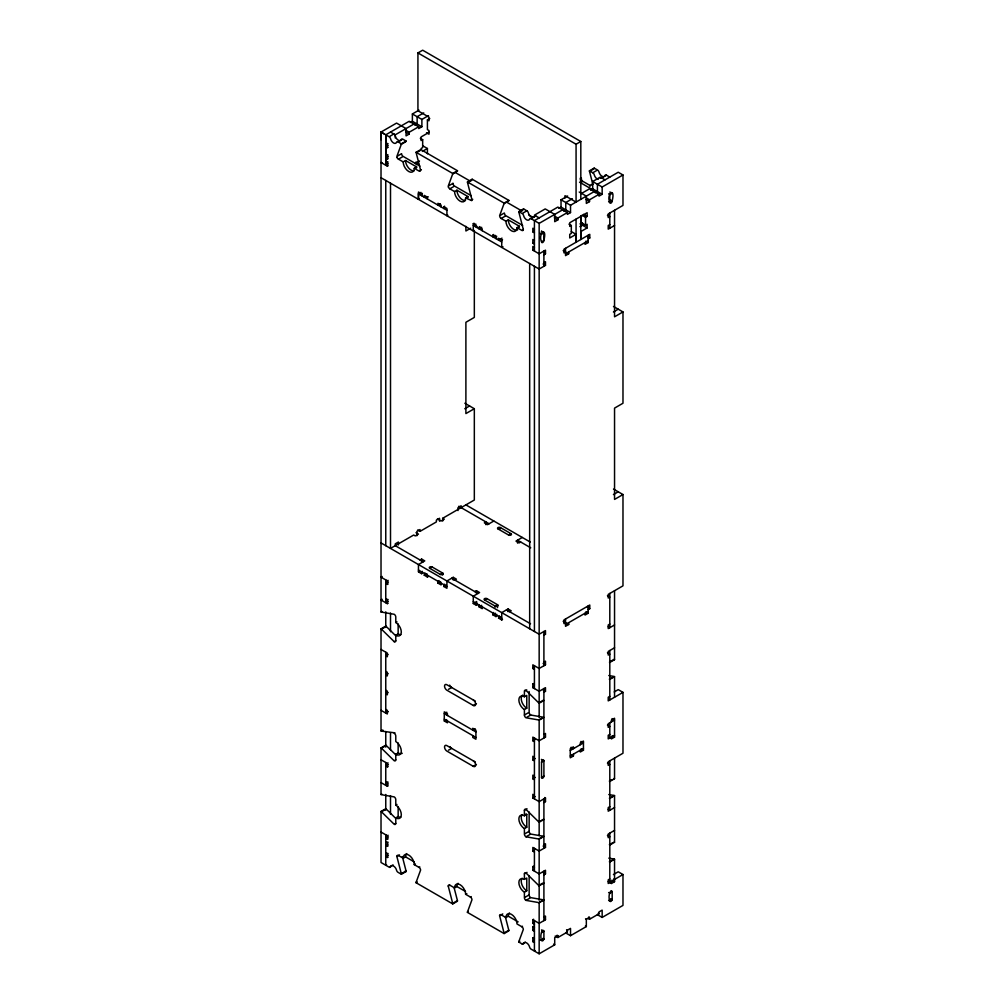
<?xml version="1.0" encoding="UTF-8"?>
<svg xmlns="http://www.w3.org/2000/svg" width="1004" height="1004" viewBox="0 0 1004 1004"><rect width="100%" height="100%" fill="white"/><g stroke="black" fill="none" stroke-linecap="round" stroke-linejoin="round"><path stroke-width="1.5" d="M395.764 635.821L386.214 626.446A2.234 1.293 60 0 0 385.762 626.119L381.018 628.855A2.234 1.293 60 0 1 381.47 629.194L394.195 641.681A2.234 1.293 60 0 0 395.777 640.765L395.777 635.294A7.831 4.518 60 0 0 401.311 632.093A7.831 4.518 60 0 0 395.777 622.505L395.777 617.033A2.234 1.293 60 0 0 394.195 614.285L381.47 612.089A2.234 1.293 60 0 1 381.018 611.9L381.018 132.064L396.567 123.09L406.055 128.575L406.055 135.879L409.218 134.047L409.218 132.227L418.718 126.742L418.718 128.575L421.881 126.742L421.881 119.438L412.38 113.967L412.38 121.271L421.881 126.742M388.297 163.777L385.762 165.246L385.762 134.812L409.218 121.271L418.718 126.742M541.382 231.347L543.904 232.802L543.904 240.42A1.682 0.966 -60 0 1 542.725 242.466A1.682 0.966 -60 0 1 541.532 241.788C537.617 233.631 547.531 225.423 543.904 240.42L541.532 241.788M576.07 219.11L576.058 242.24L576.058 234.334L571.314 231.585M580.814 216.375L580.801 239.504L580.801 231.585L587.139 227.933L587.139 224.281L585.545 225.197L580.801 222.461L580.801 215.86M608.612 201.691L609.804 202.369C605.876 194.224 615.791 186.016 612.176 201.001A1.682 0.966 -60 0 1 610.984 203.059A1.682 0.966 -60 0 1 609.804 202.369L609.804 194.763L612.176 193.395L609.804 192.028M607.433 595.736L609.804 597.104L608.223 598.02L608.223 594.368L622.982 585.847L622.982 494.545L614.548 499.415L614.548 408.113L622.982 403.244L622.982 311.93L614.548 316.812L614.548 210.288M543.904 939.116C541.294 944.952 539.939 935.276 541.532 932.653A1.682 0.966 -60 0 1 542.725 930.595A1.682 0.966 -60 0 1 543.904 931.273L543.904 939.116L542.725 938.426M612.176 899.697C609.516 905.558 608.098 895.882 609.804 893.234A1.682 0.966 -60 0 1 610.984 891.175A1.682 0.966 -60 0 1 612.176 891.866L612.176 899.697L610.984 899.019M400.86 140.221A4.468 2.585 60 0 0 401.299 139.518A2.234 1.293 60 0 1 402.792 139.154L406.131 141.087L401.387 143.823A2.221 1.28 60 0 1 401.311 144.312L396.869 156.436A2.234 1.293 60 0 0 397.12 157.578M397.12 157.578L397.32 157.992A2.234 1.293 60 0 0 398.45 159.172L403.194 161.908A7.819 4.518 60 0 0 408.716 171.496A7.819 4.518 60 0 0 414.263 168.308L419.007 171.044A2.234 1.293 60 0 0 420.124 171.144L420.588 170.128L416.058 152.294L420.814 149.558L457.498 170.743L452.754 173.479A2.221 1.28 60 0 1 452.691 173.968L448.236 186.091A2.246 1.293 60 0 0 448.487 187.221M448.487 187.233L448.951 188.037A2.246 1.293 60 0 0 449.817 188.827L454.561 191.563A7.831 4.518 60 0 0 460.096 201.151A7.831 4.518 60 0 0 465.63 197.964L471.692 200.637A2.246 1.305 60 0 0 471.955 199.783L467.5 182.515A2.221 1.28 60 0 1 467.437 181.962L472.181 179.214L508.865 200.398L504.121 203.134A2.221 1.28 60 0 1 504.058 203.624L499.603 215.747L500.067 217.303A2.234 1.293 60 0 0 501.184 218.483L505.928 221.231A7.819 4.518 60 0 0 511.463 230.807A7.819 4.518 60 0 0 516.997 227.619L519.369 226.251L508.3 219.851L505.928 221.231M454.084 887.661L457.435 900.613A2.234 1.293 60 0 1 457.498 901.178L452.754 903.914L416.058 882.729A2.234 1.293 60 0 1 416.133 882.24L420.588 870.117A2.234 1.293 60 0 0 419.007 867.381L414.263 864.645A7.831 4.518 60 0 0 408.728 855.057A7.831 4.518 60 0 0 403.194 858.257L398.437 855.508A2.234 1.293 60 0 0 396.856 856.425L401.311 873.693A2.234 1.293 60 0 1 401.387 874.258L406.131 871.51A2.234 1.293 60 0 0 406.055 870.957L402.353 856.563M505.464 917.317L508.802 930.269A2.234 1.293 60 0 1 508.865 930.833L504.121 933.569L467.437 912.385A2.234 1.293 60 0 1 467.5 911.908L471.955 899.785A2.234 1.293 60 0 0 470.374 897.036L465.63 894.3A7.831 4.518 60 0 0 460.096 884.712A7.831 4.518 60 0 0 454.561 887.912L449.817 885.177L448.236 886.08L452.691 903.349A2.234 1.293 60 0 1 452.754 903.914M555.237 935.992L557.873 937.523L557.873 935.69L554.71 937.523L554.71 944.827L539.161 953.8L531.078 949.131A2.234 1.293 60 0 1 529.597 947.061A4.468 2.585 60 0 0 526.611 942.907A4.468 2.585 60 0 0 523.624 943.609A2.234 1.293 60 0 1 522.143 943.973L518.804 942.041A2.234 1.293 60 0 1 518.867 941.564L523.322 929.44A2.234 1.293 60 0 0 521.741 926.692L516.997 923.956A7.831 4.518 60 0 0 511.463 914.368A7.831 4.518 60 0 0 505.928 917.568L501.184 914.832A2.234 1.293 60 0 0 499.603 915.736L504.058 933.005A2.234 1.293 60 0 1 504.121 933.569M426.537 132.779L428.997 134.197L428.997 130.545L427.415 129.629L427.415 119.89L428.997 120.806L428.997 117.154L417.928 110.766L417.928 52.936L422.671 50.2L580.814 141.501L580.814 199.332M412.38 113.967L418.982 110.151M423.726 112.9L417.137 116.702L417.137 124.007L415.016 125.224M410.272 122.488L412.38 121.271M389.891 136.28L393.844 133.996A2.234 1.293 60 0 1 395.338 136.067A4.468 2.585 60 0 0 400.144 140.61M395.25 137.924L395.25 134.812L413.962 124.007M421.881 119.438L428.47 115.636M386.553 142.869L385.762 143.334L388.134 143.785M427.415 119.89L429.787 118.522M388.134 145.618L385.762 146.986L388.134 147.437M381.018 139.681L381.018 132.064L389.1 136.732A2.234 1.293 60 0 1 390.594 138.816A4.468 2.585 60 0 0 393.581 142.97A4.468 2.585 60 0 0 396.555 142.254A2.234 1.293 60 0 1 398.048 141.903L402.002 139.619M401.311 144.312L405.277 142.028M386.553 154.139L385.762 154.591L388.134 155.043M429.11 132.302L421.09 136.933L421.09 140.585L422.671 139.681L420.299 138.314M388.397 156.724L385.762 158.243L388.134 158.695M386.553 161.129L385.762 161.594L388.134 162.046M397.659 155.971L401.613 153.687A2.234 1.293 60 0 0 401.864 154.842L402.064 155.256A2.234 1.293 60 0 0 403.194 156.436L419.898 166.074M398.45 159.172L402.403 156.888M382.21 163.188L381.018 162.497L387.343 166.149L388.134 165.698M421.09 148.504L422.671 147.588L422.671 139.681M417.714 151.943L418.505 151.491M419.296 151.039L420.086 150.575M403.194 161.908L405.566 160.54L416.635 166.928A7.831 4.518 60 0 1 416.547 167.944M422.345 151.428L427.415 148.504L422.671 145.768M415.292 163.414L419.509 160.979M416.334 164.631L418.455 163.414L415.982 161.995M414.263 168.295L416.635 166.928M419.797 170.58L421.379 169.676M452.691 173.968L456.644 171.684M419.396 198.779L418.455 199.332L418.455 193.847L420.977 192.392M418.455 199.332L418.455 192.028L421.617 193.847L422.408 193.395M422.408 195.215L421.617 195.68L421.617 193.847M425.043 196.746L424.253 197.198L424.253 195.366L427.415 197.198L428.206 196.746M449.026 185.627L452.98 183.355M449.817 188.827L453.77 186.543M468.291 182.063L472.244 179.779A2.221 1.28 60 0 1 472.181 179.214M454.561 191.563L456.933 190.195L468.002 196.583A7.831 4.518 60 0 1 467.927 197.6M440.329 203.737L437.957 205.117L437.957 203.285L441.12 205.105L441.12 206.937M444.546 208.004L443.755 208.455L444.546 206.171M465.63 197.964L468.002 196.583M471.165 200.235L472.746 199.332M447.859 215.22L446.918 215.76L446.918 208.455L443.755 206.636M417.928 52.936L576.07 144.237L580.814 141.501M504.058 203.624L508.011 201.34M474.214 230.431L473.273 230.983L473.273 223.679L474.064 223.214M475.796 224.043L473.273 225.498L501.736 241.939M470.713 228.197L465.894 230.983L465.894 226.339M477.226 226.866L476.436 227.331L476.436 225.498L473.273 223.679M481.707 227.331L479.071 228.849L479.862 226.565M500.394 215.295L504.347 213.011L504.811 214.567A2.234 1.293 60 0 0 505.928 215.747L522.632 225.385M501.184 218.483L505.137 216.199M516.997 227.619L521.741 230.355A2.234 1.293 60 0 0 522.858 230.468L523.071 230.292A2.221 1.28 60 0 0 523.322 229.439L518.867 212.17A2.221 1.28 60 0 1 518.804 211.618L523.548 208.882L526.887 210.802A2.234 1.293 60 0 1 528.368 212.886A4.468 2.585 60 0 0 532.296 217.416M592.849 184.347L589.511 171.395A2.221 1.28 60 0 1 589.436 170.831L594.18 168.095L597.518 170.015A2.234 1.293 60 0 1 599.011 172.098A4.468 2.585 60 0 0 603.818 176.641M519.658 211.718L523.611 209.434A2.221 1.28 60 0 1 523.548 208.882M589.511 171.395L593.464 169.111M580.124 178.386L581.303 177.708A7.856 4.531 60 0 0 582.245 181.799M522.933 213.086L526.887 210.802M589.436 170.831L592.774 172.763L596.727 170.479M495.662 235.601A1.682 0.966 0 0 1 495.148 235.4L492.776 236.768L493.566 234.484M492.776 234.936L495.938 236.768L496.729 236.304M561.035 199.783L570.523 205.268L570.523 212.572L561.035 207.088L561.035 199.783L567.624 195.981M607.433 215.308L609.804 216.676L608.223 217.592L608.223 213.94L622.982 205.418L622.982 174.985L602.162 187.008L602.162 194.312L592.674 188.827L592.674 181.523L600.317 177.106L605.061 179.854M496.729 238.136L495.938 238.588L495.938 236.768M518.804 211.618L522.143 213.538A2.234 1.293 60 0 1 523.624 215.622A4.468 2.585 60 0 0 526.611 219.776A4.468 2.585 60 0 0 529.597 219.06A2.234 1.293 60 0 1 531.078 218.709L535.032 216.425M602.513 177.47L606.466 175.185L609.804 177.106M589.925 186.468A7.831 4.518 60 0 0 590.013 185.464L592.373 184.096A7.856 4.531 60 0 1 592.31 185.301M502 238.136L498.574 240.107L498.574 238.287L501.736 240.107L502.527 239.655M572.368 198.717L565.779 202.519L565.779 209.823L563.671 211.041M581.366 193.521L589.511 188.827L598.999 194.312L598.999 196.131L602.162 194.312M558.927 208.305L561.035 207.088M590.565 190.045L592.674 188.827M522.532 229.903L523.322 229.439M579.534 182.151L592.373 189.568L593.163 189.116M539.161 717.571L539.161 223.377L562.616 209.823M570.523 205.268L594.255 191.563M595.309 192.781L597.418 191.563L597.418 184.259L618.238 172.236L622.982 174.985M502.929 246.733L501.736 247.411L501.736 240.107M534.417 229.15L532.835 228.234L532.835 231.886L533.626 231.435M554.321 215.985L557.873 218.044L567.36 212.572L567.36 214.392L570.523 212.572M585.947 197.725L589.511 199.783L598.999 194.312M557.873 218.044L557.873 219.876L554.71 221.696L554.71 214.392L545.222 208.92L534.417 215.157L539.161 217.893M589.511 199.783L589.511 201.616L586.336 203.435L586.336 196.131L579.22 192.028M543.904 232.802L541.532 234.17L540.353 233.493M534.417 240.42L532.835 239.504L532.835 243.156L533.626 242.692M609.804 202.369L612.176 201.001L610.595 200.085M576.058 234.334L569.732 237.986L569.732 234.334L571.314 233.417L571.314 225.498L569.732 226.415L569.732 222.762L587.139 212.722L587.139 216.375L585.545 217.291L581.994 215.232M543.904 254.715L545.486 253.811L545.486 250.159L539.161 253.811L532.835 250.159L533.626 249.695M579.86 226.653L582.383 225.197L582.383 222.762M543.904 262.634L545.486 261.718L545.486 265.37L539.161 269.022L381.018 177.721M609.804 224.595L608.223 225.498L608.223 229.15L614.548 225.498M588.193 238.889L589.775 237.973L589.775 234.321L563.947 249.23L563.947 252.882L565.528 251.979L563.156 250.598M565.516 253.811L588.193 240.722M568.691 251.979L568.691 253.799L565.528 255.631L565.516 248.327M588.193 235.237L588.193 242.541L585.031 244.361L585.031 242.541M613.419 311.98L618.238 309.194M464.764 408.766L469.583 405.98M442.701 521.026L442.701 518.277L474.327 500.017L474.327 408.716L465.894 413.585L465.894 322.284L474.327 317.415L474.327 230.757M417.664 529.999L420.036 531.367L436.376 521.929L436.376 520.11L439.539 518.277L439.539 521.202M382.21 576.484L381.018 577.174L387.343 580.827L388.134 580.375M420.036 559.981L421.617 559.065L424.78 560.897L418.455 564.549L418.455 571.853L421.617 573.673L422.408 573.221M493.83 521.026L487.505 524.678L484.342 522.846L485.923 521.929L485.923 524.678M388.397 582.044L385.762 583.562L388.134 584.027M418.455 571.853L419.245 571.389M422.408 571.389L421.617 573.673M432.159 566.984A1.682 0.966 0 0 0 429.787 566.984A1.682 0.966 0 0 0 429.787 568.352L432.159 566.984L442.701 573.071L442.701 574.89M498.047 528.932L500.419 527.564L510.961 533.651A1.682 0.966 0 0 1 510.961 535.019A1.682 0.966 0 0 1 508.589 535.019L498.047 528.932A1.682 0.966 0 0 1 498.047 527.564A1.682 0.966 0 0 1 500.419 527.564L500.419 528.656M425.043 572.907L424.253 575.192L427.415 577.024L428.206 576.56M382.21 599.313L381.018 600.003L387.343 603.655L388.134 603.191M424.253 575.192L426.888 573.673M385.762 599.087L388.134 599.539M388.297 601.283L385.762 602.739L385.762 579.91M440.329 574.439L442.701 573.071A1.682 0.966 0 0 1 442.701 574.439A1.682 0.966 0 0 1 440.329 574.439L429.787 568.352M508.589 535.019L510.961 533.651M381.018 611.9L381.809 611.449M381.47 612.089L382.26 611.624M439.137 580.601L437.957 581.278L437.957 583.111L441.12 584.93L441.12 583.111M437.957 583.111L440.593 581.592M454.825 580.061L456.406 579.157L453.243 577.325L446.918 580.977L446.918 588.281L443.755 586.462L444.546 584.177M522.293 537.454L515.968 541.106L519.131 542.938L520.712 542.022M443.755 586.462L446.391 584.93M613.419 494.583L618.238 491.809M382.26 628.73L386.214 626.446M395.777 622.505L396.969 621.827M395.777 635.294L398.149 633.926A7.831 4.518 60 0 0 400.784 634.666M474.854 591.632L476.436 590.716L479.598 592.548L473.273 596.2L473.273 603.504L476.436 605.324L477.226 604.872M394.195 641.681L395.777 640.765M473.273 603.504L476.699 601.521M388.134 654.482L385.762 655.85L387.343 656.754L387.343 653.102L381.018 649.45M477.226 603.04L476.436 605.324M484.606 600.003L486.978 598.635L497.52 604.722A1.682 0.966 0 0 1 497.52 606.09A1.682 0.966 0 0 1 495.148 606.09L484.606 600.003A1.682 0.966 0 0 1 484.606 598.635A1.682 0.966 0 0 1 486.978 598.635M479.071 605.023L479.071 606.843L481.707 605.324M493.566 612.478L492.776 614.762L495.938 616.582L496.729 616.13M388.134 673.646L385.762 675.027L387.343 675.93L387.343 672.278L385.762 671.375M492.776 614.762L495.411 613.243M496.729 614.297L495.938 616.582M509.643 611.712L511.224 610.808L508.062 608.976L501.736 612.628L501.736 619.932L502.527 619.481M499.364 615.828L498.574 618.113L501.736 619.932M498.574 618.113L501.209 616.582M388.134 692.522L385.762 693.889L387.343 694.806L387.343 691.154L385.762 690.237M388.297 711.598L385.762 713.066L385.762 652.198M448.499 689.321L451.662 687.502A3.351 1.933 60 0 1 449.666 685.117M543.904 635.155L545.486 634.239L545.486 630.587L539.161 634.239L381.018 542.938M588.193 609.579L589.775 608.662L589.775 605.01L563.947 619.932L563.947 623.584L565.528 622.668L563.156 621.3M381.018 628.855L381.018 730.925L382.21 730.247M565.516 624.501L588.193 611.411M382.26 730.661L383.051 730.197M568.691 622.668L568.691 624.488L565.528 626.32L565.516 619.016M588.193 605.939L588.193 613.231L585.031 615.063L585.031 613.231M381.018 730.925A2.234 1.293 60 0 0 381.47 731.113L394.986 732.857M394.986 823.832L395.777 823.38L395.777 817.896A7.831 4.518 60 0 0 401.311 814.696A7.831 4.518 60 0 0 395.777 805.12L395.777 799.636A2.234 1.293 60 0 0 394.195 796.9L381.47 794.691A2.234 1.293 60 0 1 381.018 794.503L381.018 747.88L385.762 745.144A2.234 1.293 60 0 1 386.214 745.483L395.764 754.845M381.018 747.88A2.234 1.293 60 0 1 381.47 748.218L385.423 745.934M446.805 712.212L444.283 713.668L475.909 731.929M543.904 662.088L545.486 661.172L545.486 664.824L539.161 668.476L532.835 664.824L532.835 668.476L533.626 668.024M609.804 624.049L608.223 624.952L608.223 628.604L614.548 624.952M447.445 715.501L447.445 713.668L444.283 711.849L444.283 720.972L446.654 719.604M475.381 701.194L446.918 684.766A3.351 1.933 60 0 0 444.546 686.134A3.351 1.933 60 0 0 446.918 690.237L473.273 705.461L476.436 703.628M394.986 760.254L395.777 759.79L395.777 754.318L398.149 752.95A7.831 4.518 60 0 0 400.784 753.703M381.018 759.777L387.343 763.429L388.134 762.977M388.397 764.646L385.762 766.177L388.134 766.629M543.904 692.22L545.486 691.304L545.486 687.652L539.161 691.304L532.835 687.652L532.835 684L533.626 683.536M525.192 690.827L526.774 689.924M532.835 687.652L533.626 687.188M524.402 709.552A7.831 4.518 60 0 1 518.867 699.964A7.831 4.518 60 0 1 524.402 696.763L526.774 695.395L526.774 708.184L524.402 709.552L524.402 715.024A2.234 1.293 60 0 0 525.983 717.772L538.709 719.968A2.234 1.293 60 0 1 539.161 720.157L543.904 717.421A2.234 1.293 60 0 0 543.453 717.232L530.727 715.024L526.774 717.308M614.548 647.781L608.223 651.433L608.223 655.085L609.804 654.169L607.433 652.801M475.118 728.741L472.746 730.109L472.746 728.276L475.909 730.109L475.909 739.233L472.746 737.413L472.746 735.581M385.762 781.689L388.134 782.154M388.297 783.886L385.762 785.341L385.762 762.525M448.499 750.189L451.662 748.369A3.351 1.933 60 0 1 450.783 747.666M381.018 782.605L387.343 786.257L388.134 785.806M540.29 701.947L541.081 701.495M541.871 701.043L543.453 700.127M610.143 661.623L614.097 659.339A2.234 1.293 60 0 0 614.548 659.678L609.804 662.427A2.234 1.293 60 0 1 609.453 662.176M381.018 794.503L381.809 794.051M543.904 700.466L539.161 703.202A2.234 1.293 60 0 1 538.709 702.863L525.983 690.375A2.234 1.293 60 0 0 524.402 691.292L524.402 696.763M524.402 715.024L528.355 712.74M538.709 719.968L542.662 717.684M613.306 676.909L609.353 679.193A2.234 1.293 60 0 1 609.804 679.369L614.548 676.633L614.548 697.24M401.387 874.258L398.048 872.325A2.234 1.293 60 0 1 396.555 870.255A4.468 2.585 60 0 0 393.568 866.088A4.468 2.585 60 0 0 390.594 866.803A2.234 1.293 60 0 1 389.1 867.167L381.018 862.499L381.018 811.458L385.762 808.722A2.234 1.293 60 0 1 386.214 809.061L395.764 818.423M381.018 811.458A2.234 1.293 60 0 1 381.47 811.797L385.423 809.513M395.777 805.12L396.969 804.43M475.381 762.061L446.918 745.633A3.351 1.933 60 0 0 444.546 747.001A3.351 1.933 60 0 0 446.918 751.105L473.273 766.328L476.436 764.496M395.777 817.896L398.149 816.528A7.831 4.518 60 0 0 400.784 817.281M614.21 691.957L618.238 689.635L622.982 692.371L622.982 753.238L608.223 761.76L608.223 765.412L609.804 764.496L607.433 763.128M543.904 734.363L545.486 733.46L545.486 737.112L539.161 740.764L532.835 737.112L532.835 740.764L535.207 739.383M609.804 696.324L608.223 697.24L608.223 700.892L622.982 692.371M381.018 832.065L387.343 835.717L388.134 835.253M388.397 836.934L385.762 838.453L388.134 838.905M385.762 841.804L388.134 842.256M534.417 757.192L532.835 756.276L532.835 759.928L535.207 758.56M388.134 844.088L385.762 845.456L388.134 845.908M541.532 762.212L543.904 760.844L543.904 776.067A1.682 0.966 -60 0 1 542.725 778.113A1.682 0.966 -60 0 1 541.532 777.435L541.532 762.212A1.682 0.966 -60 0 1 542.725 760.166A1.682 0.966 -60 0 1 543.904 760.844L541.382 759.388M385.762 853.061L388.134 853.525M388.397 855.195L385.762 856.713L388.134 857.178M570.259 750.503L583.449 742.885L580.914 741.429M570.259 755.974L583.449 748.369M396.856 856.425L399.492 854.906M534.417 776.067L532.835 775.151L532.835 778.803L535.207 777.435M609.804 734.363L608.223 735.279L608.223 738.931L614.548 735.279M573.435 754.142L573.435 755.974L570.272 757.794L570.272 748.67L573.435 746.838L573.435 748.67L571.063 747.29M580.287 744.704L580.287 742.885L583.449 741.052L583.449 750.189L580.287 752.009L580.287 750.189M386.553 864.783L385.762 865.235L385.762 834.801M541.532 777.435L543.904 776.067M403.194 858.257L405.566 856.876A7.831 4.518 60 0 1 406.733 853.626M389.891 866.703L393.053 864.883M611.386 721.889L611.386 720.069L614.548 718.236L614.548 737.112L611.386 738.931L611.386 737.112M414.263 864.645L415.443 863.955M402.102 873.242L406.055 870.957M534.417 795.231L532.835 794.327L532.835 797.979L535.207 796.611M419.007 867.381L419.797 866.929M529.146 812.023L529.146 831.312A2.234 1.293 60 0 0 530.727 834.06L543.453 836.257A2.234 1.293 60 0 1 543.904 836.445L539.161 839.181A2.234 1.293 60 0 0 538.709 838.993L525.983 836.796A2.234 1.293 60 0 1 524.402 834.06L524.402 828.576A7.831 4.518 60 0 1 518.867 818.988A7.831 4.518 60 0 1 524.402 815.788L524.402 810.316L527.037 808.797M543.904 802.535L545.486 801.631L545.486 797.979L539.161 801.631L532.835 797.979M524.402 815.788L526.774 814.42L526.774 827.208L524.402 828.576M416.133 882.24L416.924 881.788M416.058 882.729L416.848 882.278M539.499 821.435L540.29 820.983M541.871 820.067L542.662 819.615M611.988 779.593L609.353 781.112A2.234 1.293 60 0 0 609.804 781.451L614.548 778.715L614.548 758.108M525.192 833.596L529.146 831.312M525.983 836.796L529.936 834.512M539.499 838.541L543.453 836.257M610.143 797.766L614.097 795.482A2.234 1.293 60 0 1 614.548 795.657L614.548 842.293L609.804 845.029M454.561 887.912L456.933 886.545A7.831 4.518 60 0 1 458.1 883.294M614.548 795.657L609.804 798.406A2.234 1.293 60 0 0 609.353 798.218M543.904 844.69L545.486 843.774L545.486 847.426L539.161 851.078L532.835 847.426L532.835 851.078L533.626 850.626M609.804 806.651L608.223 807.567L608.223 811.219L614.548 807.567M465.63 894.3L466.81 893.61M453.482 902.897L457.435 900.613M470.374 897.036L471.165 896.585M543.904 874.823L545.486 873.907L545.486 870.255L539.161 873.907L532.835 870.255L532.835 866.603L533.626 866.151M529.146 875.601L529.146 894.89A2.234 1.293 60 0 0 530.727 897.639L543.453 899.835A2.234 1.293 60 0 1 543.904 900.023L539.161 902.759A2.234 1.293 60 0 0 538.709 902.583L525.983 900.375A2.234 1.293 60 0 1 524.402 897.639L524.402 892.154A7.831 4.518 60 0 1 518.867 882.566A7.831 4.518 60 0 1 524.402 879.379L524.402 873.894L527.037 872.376M532.835 870.255L533.626 869.803M467.5 911.908L468.291 911.444M524.402 879.379L526.774 877.998L526.774 890.786L524.402 892.154M467.437 912.385L468.228 911.933M614.548 830.383L608.223 834.035L608.223 837.687L609.804 836.784L607.433 835.416M524.402 873.894A2.234 1.293 60 0 1 525.983 872.978L538.709 885.478L542.662 883.194M609.353 844.69L612.515 842.871M543.904 883.068L539.161 885.804A2.234 1.293 60 0 1 538.709 885.478M525.192 897.174L529.146 894.89M499.603 915.736L502.766 913.916M525.983 900.375L529.936 898.091M505.928 917.568L508.3 916.2A7.831 4.518 60 0 1 509.467 912.95M539.499 902.119L543.453 899.835M610.143 861.344L614.097 859.06A2.234 1.293 60 0 1 614.548 859.236L614.548 881.675L611.386 883.495L610.595 883.043M614.548 859.236L609.804 861.984A2.234 1.293 60 0 0 609.353 861.796M504.849 932.553L508.802 930.269M534.417 924.282L532.835 923.366L532.835 919.714L533.626 919.262M521.741 926.692L522.532 926.24M613.419 874.584L618.238 871.798L622.982 874.534L622.982 905.407L602.162 917.43L597.418 914.694M532.835 923.366L533.626 922.914M543.904 916.978L545.486 916.062L545.486 919.714L539.161 923.366L532.835 919.714M609.804 878.927L608.223 879.843L608.223 883.495L614.548 879.843M534.417 931.273L532.835 930.369L532.835 926.717L533.626 926.253M622.982 874.534L614.548 879.404L613.758 878.952M532.835 930.369L533.626 929.905M518.867 941.564L519.658 941.099M518.804 942.041L519.595 941.589M522.143 943.973L523.724 943.057M524.515 942.605L525.305 942.141M541.532 932.653L543.904 931.273L541.532 929.905M534.417 942.543L532.835 941.626L532.835 937.974L533.626 937.523M532.835 941.626L533.626 941.175M541.532 940.259L543.904 938.891M609.804 900.839L612.176 899.471L610.984 898.793M566.57 929.754L567.36 930.219L570.523 928.386L570.523 935.69L565.779 932.954M585.545 918.798L586.336 919.262L589.511 917.43L589.511 919.262L587.93 918.346M535.207 950.6L534.417 951.064L534.417 920.63M557.873 937.523L567.36 932.038L567.36 930.219M589.511 919.262L598.999 913.778L598.999 911.958L602.162 910.126L602.162 917.43M570.523 935.69L586.336 926.566L586.336 919.262M608.788 675.529L614.097 676.445A2.234 1.293 60 0 1 614.548 676.633M608.788 794.553L614.097 795.482M608.788 858.144L614.097 859.06M592.674 181.523L602.162 187.008M610.984 192.479L612.176 193.17M608.612 193.847L609.804 194.538M580.161 179.779L590.001 185.464M585.947 199.558L589.511 201.616M583.575 214.316L587.139 216.375M567.36 212.572L557.873 207.088L534.417 220.629L534.417 251.063M580.011 223.829L587.139 227.933M568.942 224.13L571.314 225.498M405.666 130.169L409.218 132.227M587.403 236.605L589.775 237.973M405.666 131.988L409.218 134.047M554.321 217.818L557.873 219.876M585.821 241.173L588.193 242.541M390.506 132.064L395.25 134.812M455.766 172.788L470.638 181.373M507.133 202.444L521.992 211.028M528.757 214.931L532.81 217.266M381.018 132.064L384.582 134.122M398.048 141.903L401.387 143.823M416.058 152.294L452.754 173.479M467.437 181.962L504.121 203.134M531.078 218.709L539.161 223.377M541.532 231.209L543.904 232.577M540.353 233.267L541.532 233.945M471.265 195.73L454.561 186.091A2.246 1.293 60 0 1 453.695 185.288L453.231 184.498A2.246 1.293 60 0 1 452.967 183.343M532.835 231.886L534.417 232.802M566.319 252.431L568.691 253.799M532.835 243.156L534.417 244.072M534.417 247.411L532.835 246.507L532.835 250.159M544.695 253.347L545.486 253.811M479.071 227.029L482.234 228.849L482.234 230.682M543.114 264.002L545.486 265.37M418.455 193.847L446.918 210.288M613.494 306.458L622.982 311.93M464.839 403.244L474.327 408.716M613.494 489.061L622.982 494.545M465.756 504.811L530.2 542.022M458.778 506.267L489.086 523.762M530.727 547.808L517.549 540.202L517.549 543.114M442.701 518.277L444.283 519.193L441.12 521.026L437.43 518.892M587.403 607.294L589.775 608.662M585.821 611.863L588.193 613.231M608.223 626.785L609.804 627.701L609.804 593.452M415.982 532.685L418.455 534.115L415.279 535.935L413.698 535.019L390.506 548.41L390.506 183.205M566.319 623.12L568.691 624.488M395.124 545.599L423.199 561.801M451.662 578.241L478.017 593.452M506.48 609.892L530.539 623.785M544.695 633.775L545.486 634.239M418.455 570.021L446.918 586.462M473.273 601.672L501.736 618.113M479.071 606.843L482.234 608.675L482.234 606.843M543.114 663.456L545.486 664.824M532.835 668.476L534.417 669.392M612.013 718.6L614.548 720.069L608.223 723.721L608.223 727.373L609.804 726.457L607.433 725.089M532.835 684L534.417 684.916M543.114 689.936L545.486 691.304M612.176 735.731L614.548 737.112M581.078 748.821L583.449 750.189M544.695 736.647L545.486 737.112M571.063 754.594L573.435 755.974M532.835 740.764L534.417 741.667M532.835 759.928L534.417 760.844M608.223 809.387L609.804 810.303L609.804 760.844M444.283 719.153L475.909 737.413M444.283 720.972L447.445 722.805L447.445 720.972M532.835 778.803L534.417 779.719M544.695 797.515L545.486 797.979M385.762 709.414L387.343 710.33L387.343 713.982L381.018 710.33M544.695 801.167L545.486 801.631M611.913 880.144L614.548 881.675M610.595 881.211L611.386 883.495M608.223 881.675L609.804 882.579L609.804 833.132M543.114 846.058L545.486 847.426M610.984 891.175L612.176 891.866L609.804 893.234L608.612 892.556M532.835 851.078L534.417 851.994M608.612 900.387L609.804 901.065M532.835 866.603L534.417 867.519M543.114 872.539L545.486 873.907M598.208 913.326L598.999 913.778M588.721 916.978L589.511 917.43M585.395 926.014L586.336 926.566M566.57 931.586L567.36 932.038M544.695 919.262L545.486 919.714M557.082 935.239L557.873 935.69M532.835 926.717L534.417 927.621M405.566 856.876L414.175 861.859M456.933 886.545L465.542 891.514M508.3 916.2L518.139 921.885M553.53 944.136L554.71 944.827M540.353 939.794L541.532 940.484M532.835 937.974L534.417 938.891M405.29 871.033L406.131 871.51M381.47 748.218L394.195 760.706A2.234 1.293 60 0 0 395.777 759.79M381.47 811.797L394.195 824.284A2.234 1.293 60 0 0 395.777 823.38M614.548 590.716L614.548 659.678M609.804 213.024L609.804 228.247M609.804 650.517L609.804 699.976M609.804 722.805L609.804 738.015M585.545 217.291L585.545 225.197M576.07 144.237L576.07 202.068L564.988 195.68L564.988 198.114M543.904 251.063L543.904 266.286M543.904 631.503L543.904 665.74M543.904 688.568L543.904 738.015M543.904 798.883L543.904 848.342M543.904 871.171L543.904 920.63M539.161 720.157L539.161 835.704M539.161 839.181L539.161 900.186M539.161 902.759L539.161 953.8M534.417 266.286L534.417 631.503M534.417 665.74L534.417 688.568M534.417 738.015L534.417 798.883M534.417 848.342L534.417 871.171M529.673 263.55L529.673 628.755M529.146 691.518L529.146 712.288A2.234 1.293 60 0 0 530.727 715.024M508.062 608.976L508.062 611.712M497.52 607.633L497.52 604.722L495.148 606.09L495.148 607.182M476.436 590.716L476.436 593.452M461.15 507.635L461.15 505.803L457.987 507.635L457.987 510.559M453.243 577.325L453.243 580.061M427.415 148.504L427.415 153.775M427.415 197.198L427.415 199.018M427.415 575.192L427.415 577.024M421.617 559.065L421.617 561.801M420.036 531.367L420.036 529.547L416.861 531.367L416.861 535.747M398.412 544.946L398.412 542.022L395.25 543.854L395.25 545.674M398.149 623.973L398.149 633.926M398.149 743.01L398.149 752.95M398.149 806.588L398.149 816.528M390.506 613.017L390.506 631.754M390.506 732.707L390.506 749.888M390.506 795.632L390.506 814.357M387.343 144.237L387.343 147.889M387.343 155.507L387.343 159.159M387.343 162.497L387.343 166.149M387.343 580.827L387.343 584.479M387.343 600.003L387.343 603.655M387.343 763.429L387.343 767.081M387.343 782.605L387.343 786.257M387.343 835.717L387.343 839.369M387.343 842.72L387.343 846.372M387.343 853.977L387.343 857.629M385.762 134.812L385.762 165.246M385.762 180.456L385.762 545.674M385.762 611.838L385.762 627.45M385.762 731.539L385.762 747.139M385.762 794.453L385.762 810.065M614.548 778.715A2.234 1.293 60 0 1 614.097 778.376M614.548 842.293A2.234 1.293 60 0 1 614.097 841.954M457.498 170.743A2.221 1.28 60 0 1 457.435 171.232M414.125 170.831A7.831 4.518 60 0 1 407.348 166.275L406.733 165.133A7.831 4.518 60 0 1 405.553 160.54M406.131 141.087A2.221 1.28 60 0 1 406.068 141.564M535.822 215.96A2.234 1.293 60 0 0 534.341 216.324A4.468 2.585 60 0 1 533.187 217.416M517.587 229.916A7.831 4.518 60 0 1 511.613 227.619A7.831 4.518 60 0 1 508.3 219.863M519.369 226.251A7.831 4.518 60 0 1 519.294 227.255M508.865 200.398A2.221 1.28 60 0 1 508.802 200.888M465.492 200.486A7.831 4.518 60 0 1 459.832 197.487A7.831 4.518 60 0 1 456.933 190.195M526.774 708.184A7.831 4.518 60 0 1 521.703 701.432A7.831 4.518 60 0 1 522.707 695.107M448.236 886.08A2.234 1.293 60 0 1 449.817 885.177M394.195 733.322A2.234 1.293 60 0 1 395.777 736.057L395.777 741.529A7.831 4.518 60 0 1 401.311 751.117A7.831 4.518 60 0 1 395.777 754.318M402.227 753.238A7.831 4.518 60 0 1 401.55 753.565M524.402 810.316A2.234 1.293 60 0 1 525.983 809.4L538.709 821.887A2.234 1.293 60 0 0 539.161 822.226L543.904 819.49A2.234 1.293 60 0 1 543.453 819.151M526.774 890.786A7.831 4.518 60 0 1 521.904 884.624A7.831 4.518 60 0 1 522.143 878.224M526.774 827.208A7.831 4.518 60 0 1 521.904 821.046A7.831 4.518 60 0 1 522.143 814.646M525.87 813.98A7.831 4.518 60 0 1 526.774 814.42M473.273 699.976A3.351 1.933 60 0 1 475.645 704.08A3.351 1.933 60 0 1 473.273 705.461M473.273 760.844A3.351 1.933 60 0 1 475.645 764.96A3.351 1.933 60 0 1 473.273 766.328M450.357 747.177A3.351 1.933 60 0 1 449.98 746.599M600.229 178.285A2.234 1.293 60 0 1 601.722 177.921M606.466 175.185A2.234 1.293 60 0 0 604.973 175.537A4.468 2.585 60 0 1 604.533 176.252M598.183 179.365A4.468 2.585 60 0 1 594.268 174.834A2.234 1.293 60 0 0 592.774 172.763M594.255 168.659A2.221 1.28 60 0 1 594.18 168.095M592.962 189.781A2.234 1.293 60 0 1 592.373 189.58"/></g></svg>
